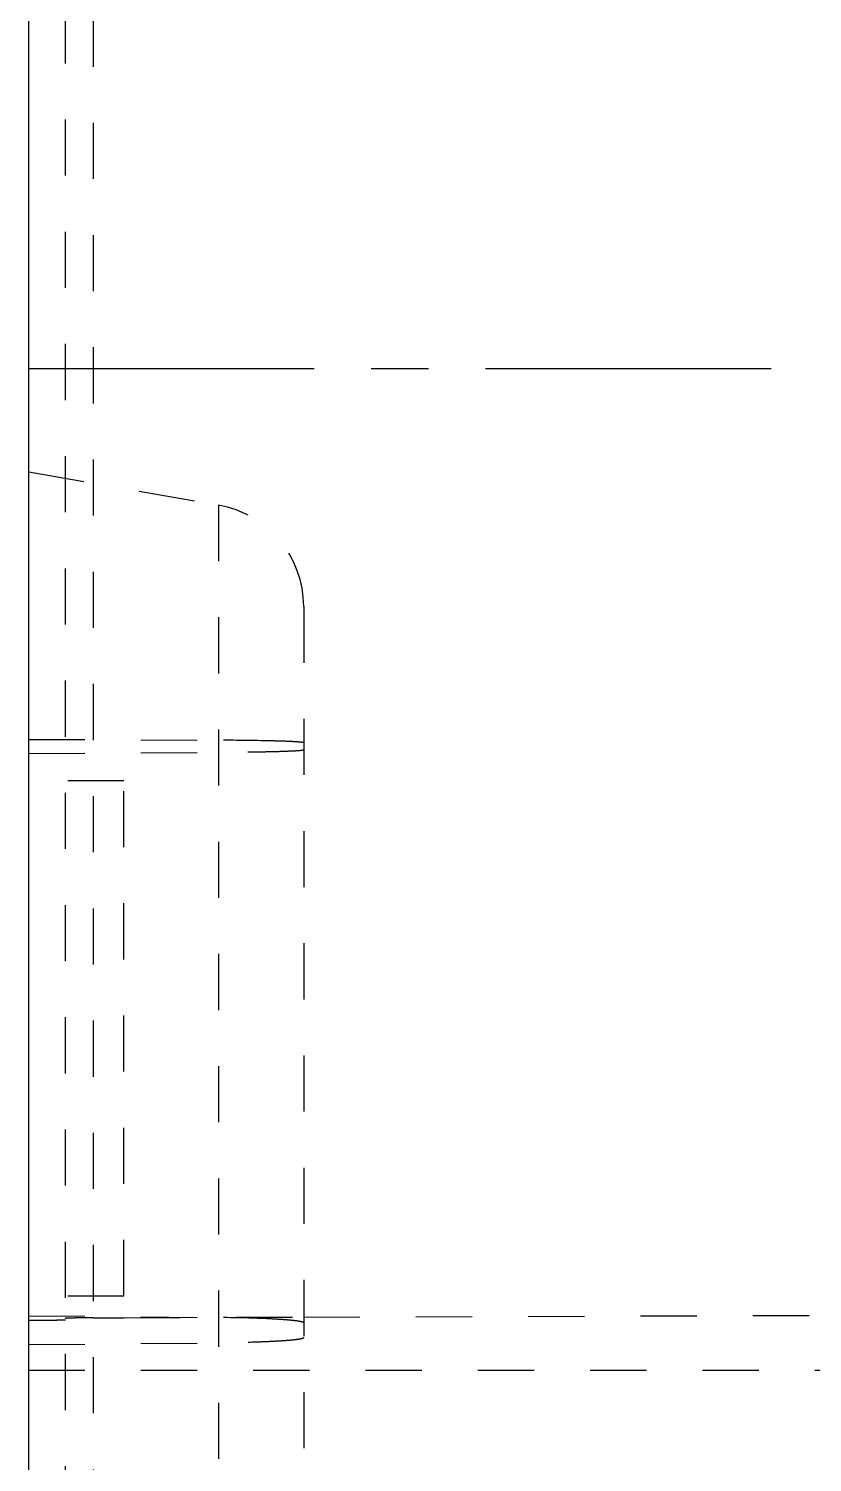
# Model space of a CAD drawing. Header units: millimetres. Extents: x 1147 to 12155, y -6137 to -4403.
# Drawn here: x 3268.09 to 3290.88, y -5295.61 to -5253.88 of the extents above; entities that cross this region are included whole.
import ezdxf

# ---------------------------------------------------------------- set-up
doc = ezdxf.new("R2010")
doc.units = ezdxf.units.MM
doc.header["$LTSCALE"] = 16.335
doc.linetypes.add('CENTER', pattern=[0.6, 0.375, -0.075, 0.075, -0.075])
doc.linetypes.add('HIDDEN', pattern=[0.2, 0.1, -0.1])
doc.layers.get('0').update_dxf_attribs({"linetype": 'CONTINUOUS'})
doc.layers.add('DEFAULT_2', color=8, linetype='HIDDEN')

msp = doc.modelspace()

# ---------------------------------------------------------------- linework, layer by layer
at = {"color": 7, "linetype": 'Continuous'}
msp.add_line((3268.086, -5503.772), (3268.086, -5023.709), dxfattribs=at)
at = {"color": 1, "linetype": 'CENTER', "ltscale": 1.355911}
msp.add_line((3268.086, -5263.772), (3377.086, -5263.772), dxfattribs=at)
at = {"layer": 'DEFAULT_2', "color": 8, "linetype": 'HIDDEN'}
for p, q in [((3269.144, -5200.981), (3269.144, -5316.562)), ((3269.958, -5201.076), (3269.958, -5316.467)), ((3268.086, -5266.772), (3273.607, -5267.745)), ((3273.607, -5267.745), (3273.607, -5298.798)), ((3276.086, -5270.699), (3276.086, -5295.844)), ((3268.086, -5274.565), (3273.607, -5274.59)), ((3268.086, -5274.973), (3273.607, -5274.948)), ((3270.858, -5275.772), (3268.086, -5275.772)), ((3270.858, -5290.772), (3270.858, -5275.772)), ((3270.858, -5290.772), (3268.086, -5290.772)), ((3268.086, -5291.345), (3273.607, -5291.397)), ((3276.086, -5291.384), (3291.451, -5291.332)), ((3269.958, -5291.405), (3270.86, -5291.402)), ((3270.86, -5291.402), (3276.086, -5291.384)), ((3268.086, -5292.186), (3273.607, -5292.136)), ((3268.086, -5292.931), (3315.656, -5292.931))]:
    msp.add_line(p, q, dxfattribs=at)
msp.add_arc((3273.086, -5270.699), 3, 0, 80, dxfattribs=at)
for points, knots in [([(3275.384, -5274.616), (3275.261, -5274.613), (3274.669, -5274.598), (3274.076, -5274.592), (3273.607, -5274.59)], [0, 0, 0, 0, 0.208028, 1, 1, 1, 1]), ([(3276.086, -5274.666), (3276.086, -5274.662), (3276.064, -5274.657), (3276.035, -5274.651), (3275.976, -5274.645), (3275.899, -5274.639), (3275.798, -5274.633), (3275.625, -5274.624), (3275.484, -5274.62), (3275.384, -5274.616)], [0, 0, 0, 0, 0.018861, 0.068265, 0.149025, 0.260867, 0.403217, 0.574817, 1, 1, 1, 1]), ([(3276.086, -5274.874), (3276.086, -5274.878), (3276.064, -5274.882), (3276.036, -5274.889), (3275.976, -5274.894), (3275.899, -5274.901), (3275.798, -5274.906), (3275.625, -5274.915), (3275.361, -5274.924), (3274.995, -5274.933), (3274.571, -5274.94), (3274.102, -5274.945), (3273.775, -5274.947), (3273.607, -5274.948)], [0, 0, 0, 0, 0.005324, 0.019349, 0.042291, 0.074068, 0.114517, 0.163278, 0.284101, 0.433025, 0.605643, 0.796892, 1, 1, 1, 1]), ([(3269.144, -5291.467), (3269.144, -5291.469), (3269.134, -5291.468), (3269.122, -5291.471), (3269.094, -5291.472), (3269.042, -5291.475), (3268.952, -5291.477), (3268.822, -5291.48), (3268.663, -5291.482), (3268.414, -5291.484), (3268.22, -5291.485), (3268.086, -5291.484)], [0, 0, 0, 0, 0.005242, 0.020058, 0.044306, 0.077724, 0.170943, 0.296292, 0.448505, 0.621968, 1, 1, 1, 1]), ([(3269.958, -5291.405), (3269.851, -5291.406), (3269.696, -5291.407), (3269.502, -5291.409), (3269.381, -5291.411), (3269.286, -5291.415), (3269.209, -5291.413), (3269.176, -5291.423), (3269.144, -5291.417), (3269.144, -5291.423)], [0, 0, 0, 0, 0.395494, 0.568707, 0.717543, 0.838105, 0.926766, 0.98119, 1, 1, 1, 1]), ([(3275.384, -5291.452), (3275.261, -5291.444), (3274.669, -5291.413), (3274.076, -5291.401), (3273.607, -5291.397)], [0, 0, 0, 0, 0.208168, 1, 1, 1, 1]), ([(3276.086, -5291.554), (3276.086, -5291.548), (3276.069, -5291.535), (3276.01, -5291.517), (3275.876, -5291.493), (3275.659, -5291.471), (3275.484, -5291.458), (3275.384, -5291.452)], [0, 0, 0, 0, 0.025165, 0.076689, 0.269271, 0.580138, 1, 1, 1, 1]), ([(3276.086, -5291.983), (3276.086, -5291.989), (3276.068, -5292.002), (3276.01, -5292.019), (3275.876, -5292.042), (3275.659, -5292.064), (3275.361, -5292.085), (3274.995, -5292.104), (3274.403, -5292.125), (3273.934, -5292.133), (3273.607, -5292.136)], [0, 0, 0, 0, 0.007112, 0.021854, 0.077102, 0.166343, 0.286897, 0.435331, 0.607291, 1, 1, 1, 1])]:
    msp.add_open_spline(points, degree=3, knots=knots, dxfattribs=at)

doc.saveas('drawing.dxf')
